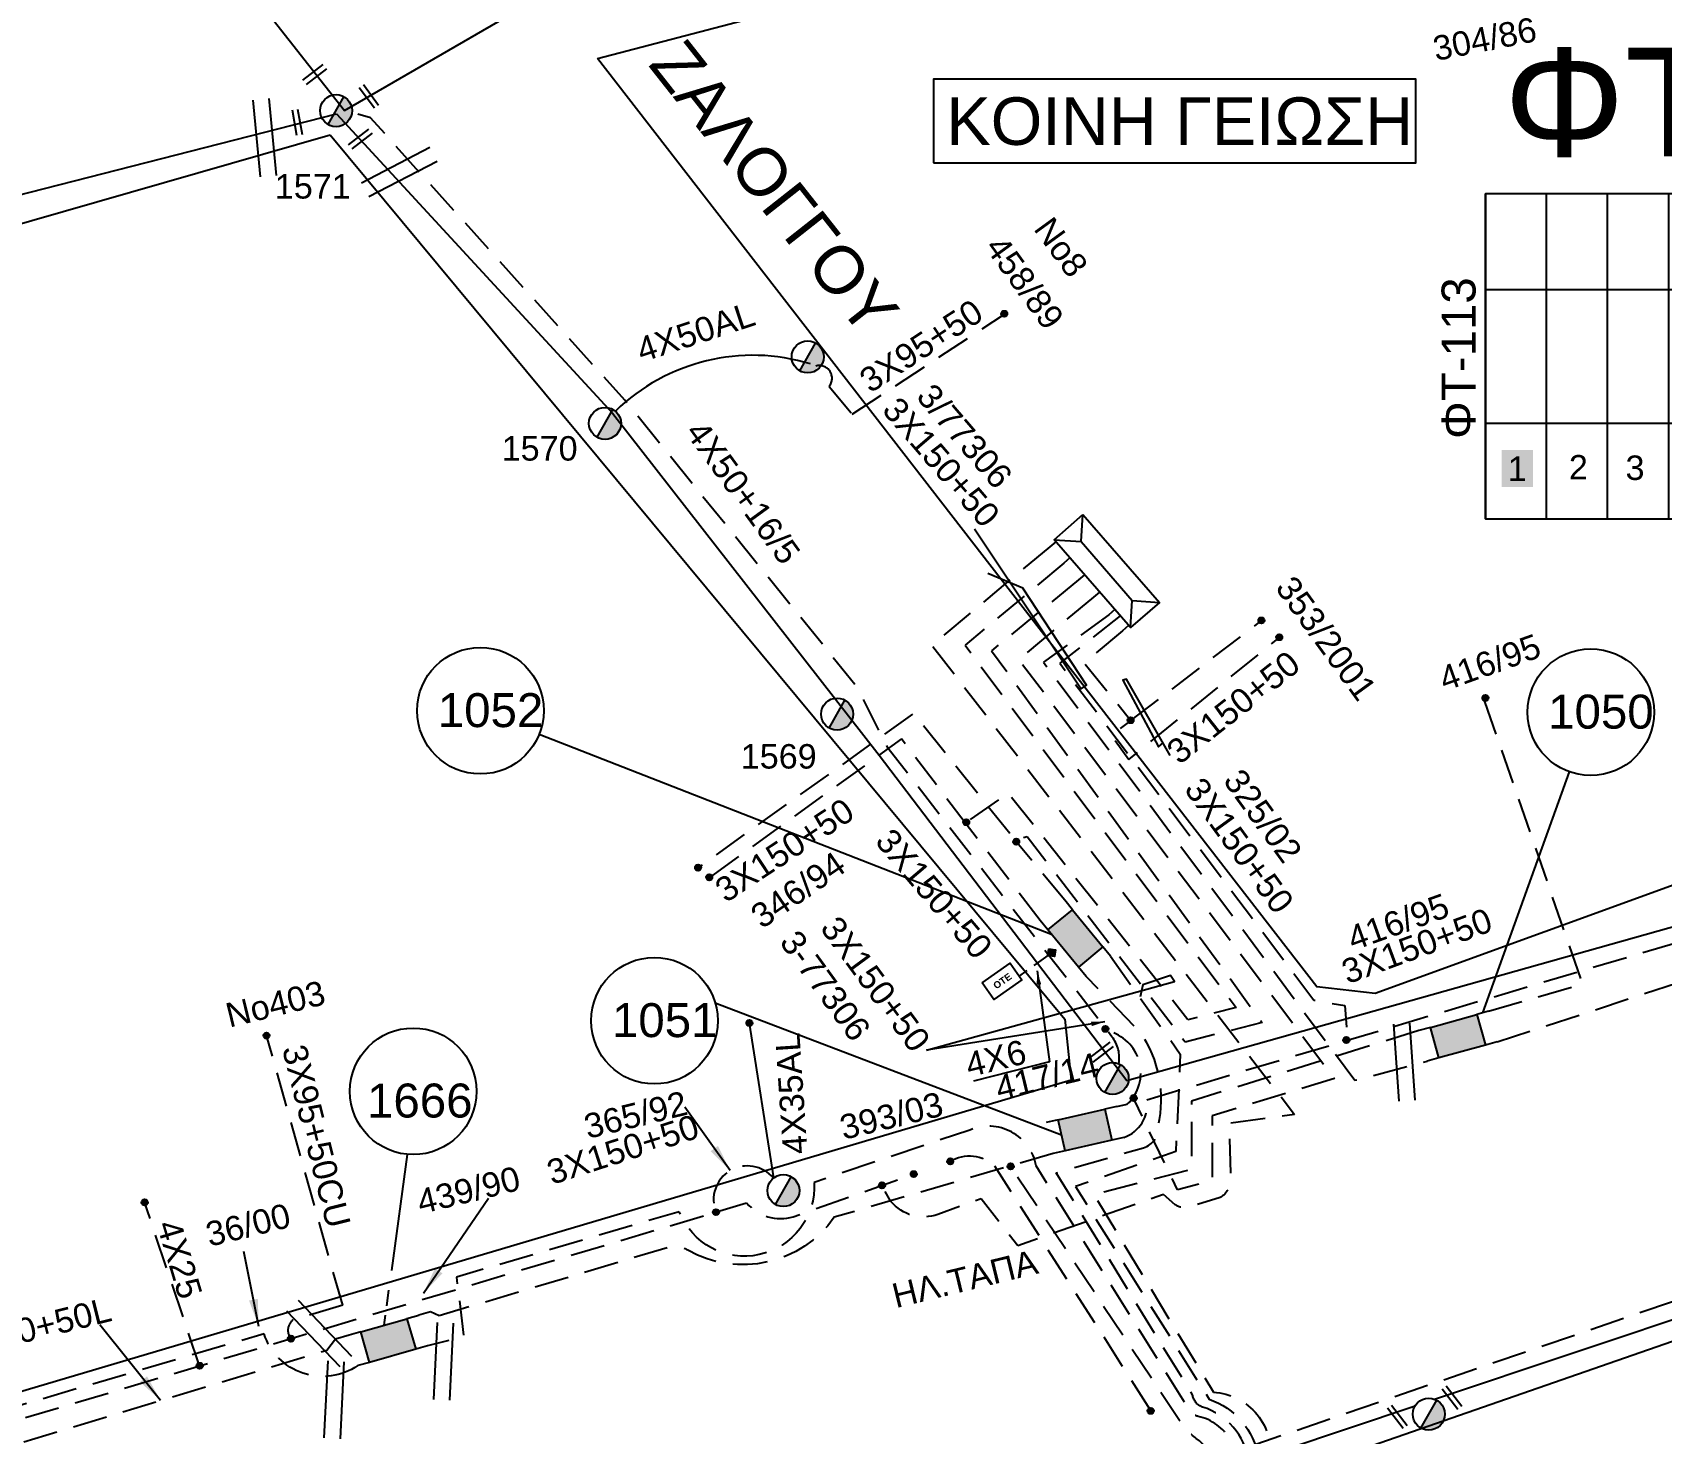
# Model space of a CAD drawing. Header units: millimetres. Extents: x 5010 to 7184, y -101 to 935.
# Drawn here: x 6154.3 to 6274.2, y 266.6 to 369.7 of the extents above; entities that cross this region are included whole.
import ezdxf
from ezdxf.enums import TextEntityAlignment as Align

# ---------------------------------------------------------------- set-up
doc = ezdxf.new("R2010")
doc.units = ezdxf.units.MM
doc.linetypes.add('DASHED', pattern=[19.05, 12.7, -6.35])
for name, color, linetype in [('Link Box 4 Διευθύνσεων', 7, 'Continuous'), ('Pillar OTE', 7, 'Continuous'), ('Ασφαλειοκιβώτια Χ.Τ 9 αναχωρήσεων', 7, 'Continuous'), ('Γέφυρες Εναερίου Δικτύου', 7, 'Continuous'), ('Γυμνά εναέρια ΧΤ (3Φ)   4x35AL', 7, 'Continuous'), ('Γυμνά εναέρια ΧΤ και ΦΟΠ (3Φ)   4x50+16AL', 7, 'Continuous'), ('Εναέρια παροχή ΧΤ 4x25', 7, 'SYN_LINE'), ('Επιγραφές - Σχήματα', 7, 'Continuous'), ('Καλώδια ΧΤ   3x150+50AL', 7, 'DASHED'), ('Καλώδια ΧΤ   3x150+50CU', 7, 'DASHED'), ('Καλώδια ΧΤ   3x150+70AL', 7, 'DASHED'), ('Καλώδια ΧΤ   3x150AL+50CU', 7, 'DASHED'), ('Καλώδια ΧΤ   3x95+50CU', 7, 'DASHED'), ('Καλώδια ΧΤ   4X50+13', 7, 'Continuous'), ('Καλώδια ΧΤ   4x50AL', 7, 'DASHED'), ('Μηχανική τομή', 7, 'Continuous'), ('Στύλος ΦΜ', 7, 'Continuous'), ('Στύλος ΦΜ @ 1', 7, 'Continuous'), ('Συνδέσεις', 7, 'Continuous'), ('Συνεστραμμένα ΧΤ   3x70+54.6+25AL', 7, 'SYN_LINE'), ('Τομή', 7, 'Continuous'), ('Υποσταθμός πόλεως', 7, 'Continuous'), ('Υπόβαθρο ΔΕΗ', 7, 'Continuous'), ('Υπόγεια καλώδια Παροχών ΧΤ   4x6', 7, 'DASHED')]:
    doc.layers.add(name, color=color, linetype=linetype)
doc.styles.get("Standard").update_dxf_attribs({"font": 'arial.ttf'})
doc.linetypes.add('SYN_LINE', pattern='A,0.5,-0.0001,["/\\/\\/\\/",Standard,S=0.1,R=0,X=0,Y=-0.05],-0.25', length=0.7501)
doc.dimstyles.new('ISO-25', dxfattribs={"dimtxt": 2.5, "dimasz": 2.5, "dimexe": 1.25, "dimexo": 0.625, "dimtad": 1, "dimtxsty": 'Standard', "dimcen": 2.5, "dimaunit": 2, "dimazin": 0, "dimtfac": 1, "dimtmove": 0, "dimatfit": 3, "dimfxl": 1, "dimarcsym": 0})

# ---------------------------------------------------------------- blocks, each defined once
blk = doc.blocks.new('ΑΣΦΑΛΕΙΟΚΙΒΩΤΙΟ ΥΠΟΣΤΑΘΜΟΥ 9 ΑΝΑΧΩΡΗΣΕΩΝ')
at = {"layer": 'Ασφαλειοκιβώτια Χ.Τ 9 αναχωρήσεων', "ltscale": 40}
for p, q in [((-23.8, 40.36), (24.02, 40.36)), ((-9.72, 40.36), (-9.72, -40.64)), ((9.94, 40.36), (9.94, -40.64)), ((-23.8, 31.36), (24.02, 31.36)), ((-23.8, 22.36), (24.02, 22.36)), ((-23.8, 13.36), (24.02, 13.36)), ((-23.8, 4.36), (24.02, 4.36)), ((-23.8, -4.64), (24.02, -4.64)), ((-23.8, -13.64), (24.02, -13.64)), ((-23.8, -22.64), (24.02, -22.64)), ((-23.8, -31.64), (24.02, -31.64))]:
    blk.add_line(p, q, dxfattribs=at)
at = {"layer": 'Ασφαλειοκιβώτια Χ.Τ 9 αναχωρήσεων'}
blk.add_lwpolyline([(-23.8, -40.64), (24.02, -40.64), (24.02, 40.36), (-23.8, 40.36)], close=True, dxfattribs=at)
for s, p in [('1', (-18.22, 37.06)), ('2', (-18.02, 28.07)), ('3', (-18.09, 19.73)), ('4', (-17.94, 9.66)), ('5', (-18.55, 0.71)), ('6', (-18.4, -7.35)), ('7', (-18.34, -16.37)), ('8', (-18.19, -26.2)), ('9', (-18.02, -34.53))]:
    blk.add_text(s, height=3.6, rotation=270, dxfattribs=at).set_placement(p)
at = {"layer": 'Ασφαλειοκιβώτια Χ.Τ 9 αναχωρήσεων', "ltscale": 40}
for tag, height, p in [('ΟΝΟΜΑ', 5, (-0.16, 44.31)), ('ΚΕΙΜΕΝΟ 1', 2, (17.06, 35.59)), ('ΚΕΙΜΕΝΟ 2', 2, (17.06, 26.88)), ('ΚΕΙΜΕΝΟ 3', 2, (17.06, 17.69)), ('ΚΕΙΜΕΝΟ 4', 2, (17.06, 8.71)), ('ΚΕΙΜΕΝΟ 5', 2, (17.06, -0.13)), ('ΚΕΙΜΕΝΟ 6', 2, (17.06, -9.05)), ('ΚΕΙΜΕΝΟ 7', 2, (17.06, -18.13)), ('ΚΕΙΜΕΝΟ 8', 2, (17.06, -26.85)), ('ΚΕΙΜΕΝΟ 9', 2, (17.06, -35.99)), ('ΣΧ', 2, (-0.1, -42.64))]:
    blk.add_attdef(tag, text='', height=height, dxfattribs=at).set_placement(p, align=Align.MIDDLE_CENTER)
blk = doc.blocks.new('ΥΠΟΣΤΑΘΜΟΣ ΠΟΛΕΩΣ 6 ΑΝΑΧΩΡΗΣΕΩΝ')
at = {"layer": 'Υποσταθμός πόλεως', "linetype": 'Continuous', "ltscale": 40}
for p, q in [((-8.18, -2.82), (-8.18, -4)), ((-5.01, -2.82), (-5.01, -4)), ((-1.74, -2.82), (-1.74, -4)), ((1.65, -2.82), (1.65, -4)), ((5.07, -2.82), (5.07, -4)), ((8.16, -2.82), (8.16, -4))]:
    blk.add_line(p, q, dxfattribs=at)
blk.add_lwpolyline([(-8.57, 2.82), (8.57, 2.82), (8.57, -2.82), (-8.57, -2.82)], close=True, dxfattribs=at)
for points in [[(-5.75, 0), (-8.57, 2.82)], [(5.75, 0), (8.57, 2.82)], [(-8.57, -2.82), (-5.75, 0)], [(-5.75, 0), (5.75, 0)], [(8.57, -2.82), (5.75, 0)]]:
    blk.add_lwpolyline(points, dxfattribs=at)
at = {"layer": 'Υποσταθμός πόλεως', "linetype": 'SYN_LINE', "ltscale": 40, "flags": 1}
for tag, p in [('ΜΕΤΑΣΧΗΜΑΤΙΣΜΟΣ', (9.64, 1.91)), ('ΙΣΧΥΣ', (9.62, -0.89)), ('ΑΡΙΘΜΟΣ', (9.74, -3.61))]:
    blk.add_attdef(tag, p, '', height=1.8, dxfattribs=at)
blk = doc.blocks.new('LINK BOX 4 ΑΝΑΧΩΡΗΣΕΩΝ')
at = {"layer": 'Link Box 4 Διευθύνσεων', "ltscale": 40}
blk.add_hatch(color=256, dxfattribs=at).paths.add_polyline_path([(-3.54, 0), (-3.54, -4.67), (3.54, -4.67), (3.54, 0)])
for p, q in [((-3.54, 0), (-5.33, 0)), ((5.33, 0), (3.54, 0)), ((-3.54, -4.67), (-5.33, -4.67)), ((5.33, -4.67), (3.54, -4.67))]:
    blk.add_line(p, q, dxfattribs=at)
blk.add_lwpolyline([(-3.54, -4.67), (-3.54, 0), (3.54, 0), (3.54, -4.67)], close=True, dxfattribs=at)
blk = doc.blocks.new('ΥΠΑΡΧΩΝ ΤΣΙΜΕΝΤΕΝΙΟΣ ΣΤΥΛΟΣ')
at = {"layer": 'Στύλος ΦΜ'}
blk.add_hatch(color=256, dxfattribs=at).paths.add_polyline_path([(-1.29, -2.28, 0.574793), (2.62, 0, 0.268822), (1.3, 2.27)])
blk.add_line((-1.29, -2.28), (1.3, 2.27), dxfattribs=at)
blk.add_circle((0, 0), 2.62, dxfattribs=at)
at = {"layer": 'Στύλος ΦΜ', "flags": 4}
for tag, p in [('ΑΡΙΘΜΟΣ', (-4.68, 8.05)), ('ΤΥΠΟΣ', (-4.91, 3.03))]:
    blk.add_attdef(tag, p, '', height=4, dxfattribs=at)
blk = doc.blocks.new('ΤΟΜΗ')
at = {"layer": 'Τομή', "ltscale": 40}
for p, q in [((-5.68, 0), (5.68, 0)), ((5.68, -2.33), (-5.68, -2.33))]:
    blk.add_line(p, q, dxfattribs=at)
blk = doc.blocks.new('ΜΗΧΑΝΙΚΗ ΤΟΜΗ')
at = {"layer": 'Μηχανική τομή', "ltscale": 40}
for p, q in [((-1.89, 0.78), (1.89, 0.78)), ((1.89, 0), (-1.89, 0))]:
    blk.add_line(p, q, dxfattribs=at)
blk = doc.blocks.new('_ΣΥΝΔΕΣΗ')
at = {"layer": 'Συνδέσεις', "linetype": 'SYN_LINE', "ltscale": 40}
blk.add_hatch(color=256, dxfattribs=at).paths.add_polyline_path([(0.5, -0.01, 1), (-0.5, -0.01, 1)])
at = {"layer": 'Συνδέσεις'}
blk.add_circle((0, -0.01), 0.5, dxfattribs=at)
blk = doc.blocks.new('TSONTA XT1')
at = {"ltscale": 40}
h = blk.add_hatch(color=256, dxfattribs=at)
h.dxf.hatch_style = 1
h.paths.add_polyline_path([(595.96, 2487.66), (597.07, 2488.77), (595.96, 2489.87), (594.85, 2488.77)])
blk.add_lwpolyline([(594.85, 2488.77), (595.96, 2489.87), (597.07, 2488.77), (595.96, 2487.66)], close=True, dxfattribs=at)
blk = doc.blocks.new('PILLAR ΟΤΕ')
at = {"layer": 'Pillar OTE', "ltscale": 40}
blk.add_lwpolyline([(-3.31, 2.02), (3.39, 2.02), (3.39, -1.99), (-3.31, -1.99)], close=True, dxfattribs=at)
at = {"layer": 'Pillar OTE', "insert": (-1.81, 0.71), "char_height": 1.3575, "width": 109.961, "attachment_point": 1}
blk.add_mtext('{\\fArial|b1|i0|c161|p34;OTE}', dxfattribs=at)

msp = doc.modelspace()

# ---------------------------------------------------------------- hatches: boundary and pattern name
at = {"layer": 'Ασφαλειοκιβώτια Χ.Τ 9 αναχωρήσεων'}
msp.add_hatch(color=2, dxfattribs=at).paths.add_polyline_path([(6262.41, 336.26), (6264.71, 336.26), (6264.71, 338.97), (6262.41, 338.97)])

# ---------------------------------------------------------------- linework, layer by layer
at = {"layer": 'Γέφυρες Εναερίου Δικτύου', "color": 173, "linetype": 'DASHED', "ltscale": 0.2}
msp.add_line((6212.9, 343.66), (6214.6, 341.62), dxfattribs=at)
at = {"layer": 'Γέφυρες Εναερίου Δικτύου', "color": 30, "linetype": 'DASHED', "ltscale": 0.2}
msp.add_line((6228.44, 304.35), (6222.92, 311.53), dxfattribs=at)
at = {"layer": 'Γέφυρες Εναερίου Δικτύου', "color": 30, "linetype": 'DASHED', "ltscale": 0.2, "flags": 128}
msp.add_lwpolyline([(6262.07, 295.41), (6292.28, 305.3, -0.29372), (6293.9, 304.87), (6294.4, 304.03), (6306.1, 308.28), (6306.17, 310.18), (6336.37, 319.73, 0.23172), (6337.93, 321.22), (6338.85, 323.27), (6359.02, 328.8), (6361.99, 342.71), (6349.61, 350.58), (6343.1, 342.95)], format="xyb", dxfattribs=at)
at = {"layer": 'Γέφυρες Εναερίου Δικτύου', "color": 27, "linetype": 'DASHED', "ltscale": 0.2, "flags": 128}
msp.add_lwpolyline([(6230.24, 305.83), (6226.6, 310.24)], dxfattribs=at)
at = {"layer": 'Γέφυρες Εναερίου Δικτύου', "color": 62, "linetype": 'DASHED', "ltscale": 0.2, "flags": 128}
msp.add_lwpolyline([(6256.32, 296.24), (6239.57, 291.04), (6239.57, 286.03), (6232.39, 284.16), (6241.19, 269.63, -0.437258), (6245.37, 264.48), (6258.01, 244.65), (6253.13, 241.49)], format="xyb", dxfattribs=at)
at = {"layer": 'Γέφυρες Εναερίου Δικτύου', "color": 2, "linetype": 'DASHED', "ltscale": 0.2, "flags": 128}
msp.add_lwpolyline([(6221.81, 286.61, -0.347247), (6225.1, 286.25)], format="xyb", dxfattribs=at)
msp.add_lwpolyline([(6236.55, 268.31), (6225.1, 286.25)], dxfattribs=at)
at = {"layer": 'Γέφυρες Εναερίου Δικτύου', "color": 1, "linetype": 'DASHED', "ltscale": 0.2, "flags": 128}
msp.add_lwpolyline([(6249.36, 246.91), (6251.88, 248.26), (6249.82, 251.39), (6248.76, 251.59), (6242.02, 262.34, 0.222451), (6239.93, 266.21, -0.092605), (6238.69, 267.55), (6226.23, 286.28)], format="xyb", dxfattribs=at)
at = {"layer": 'Γέφυρες Εναερίου Δικτύου', "color": 173, "linetype": 'DASHED', "ltscale": 0.2}
msp.add_arc((6212.18, 344.26), 0.935, 320.1993, 105.9428, dxfattribs=at)
at = {"layer": 'Γυμνά εναέρια ΧΤ (3Φ)   4x35AL', "color": 85, "linetype": 'SYN_LINE', "ltscale": 15, "flags": 128}
msp.add_lwpolyline([(6208.82, 285.4), (6207.03, 296.79)], dxfattribs=at)
at = {"layer": 'Γυμνά εναέρια ΧΤ και ΦΟΠ (3Φ)   4x50+16AL', "color": 6, "linetype": 'Continuous', "ltscale": 0.2, "flags": 128}
msp.add_lwpolyline([(5999.27, 312.56), (6033.43, 324.38), (6033.43, 324.38), (6136.88, 353.57), (6176.64, 363.73)], dxfattribs=at)
at = {"layer": 'Γυμνά εναέρια ΧΤ και ΦΟΠ (3Φ)   4x50+16AL', "color": 173, "linetype": 'Continuous', "ltscale": 0.2, "flags": 128}
msp.add_lwpolyline([(6176.64, 363.73), (6196.96, 341.69), (6216.57, 316.52), (6234.81, 292.57), (6278.19, 304.79)], dxfattribs=at)
at = {"layer": 'Εναέρια παροχή ΧΤ 4x25', "color": 85, "linetype": 'DASHED', "ltscale": 0.2, "flags": 128}
msp.add_lwpolyline([(6166.55, 271.56), (6162.51, 283.6)], dxfattribs=at)
at = {"layer": 'Επιγραφές - Σχήματα', "linetype": 'Continuous', "ltscale": 0.2}
for p, q in [((6229.32, 303.28), (6191.55, 318.03)), ((6261.02, 297.54), (6267.39, 315.29)), ((6230.01, 288.54), (6204.52, 298.26))]:
    msp.add_line(p, q, dxfattribs=at)
at = {"layer": 'Επιγραφές - Σχήματα', "color": 190}
msp.add_lwpolyline([(6220.57, 360.11), (6256.08, 360.11), (6256.08, 366.29), (6220.57, 366.29)], close=True, dxfattribs=at)
at = {"layer": 'Επιγραφές - Σχήματα', "linetype": 'Continuous', "ltscale": 0.2}
for points in [[(6223.6, 333.17), (6231.46, 321.41), (6231.84, 321.66), (6227.16, 328.82), (6224.59, 329.9)], [(6238, 316.48), (6234.79, 322.11), (6234.52, 322.03), (6237.14, 317.13), (6237.52, 317.44)], [(6220.06, 294.79), (6238.32, 299.85), (6238.04, 300.29), (6235.99, 299.62), (6235.8, 298.73)]]:
    msp.add_lwpolyline(points, dxfattribs=at)
for centre in [(6187.23, 319.79), (6268.97, 319.68), (6200.04, 296.97), (6182.28, 291.77)]:
    msp.add_circle(centre, 4.66, dxfattribs=at)
at = {"layer": 'Καλώδια ΧΤ   3x150+50AL', "color": 85, "linetype": 'DASHED', "ltscale": 0.2, "flags": 128}
msp.add_lwpolyline([(6229.14, 331.85), (6220.46, 324.62), (6247.16, 290.07), (6242.35, 289.42), (6242.46, 285.33, -0.273772), (6241.69, 283.95), (6239.4, 283.26, -0.225433), (6238.38, 283.42), (6237.51, 284.17), (6226.78, 280.4), (6224.09, 283.86), (6220.91, 282.71, -0.319877), (6217.45, 283.67), (6216.78, 284.85)], format="xyb", dxfattribs=at)
at = {"layer": 'Καλώδια ΧΤ   3x150+50AL', "color": 30, "linetype": 'DASHED', "ltscale": 0.2, "flags": 128}
for points in [[(6230.18, 330.65), (6222.91, 324.61), (6242.86, 297.94), (6239.31, 297.04), (6226.09, 313.72), (6222.99, 311.58)], [(6261.45, 297.66), (6268.37, 299.68), (6261.12, 320.65)], [(6223.17, 311.7), (6222.92, 311.53), (6218.23, 317.71), (6204.11, 307.53)]]:
    msp.add_lwpolyline(points, dxfattribs=at)
at = {"layer": 'Καλώδια ΧΤ   3x150+50AL', "color": 27, "linetype": 'DASHED', "ltscale": 0.2, "flags": 128}
msp.add_lwpolyline([(6231.25, 329.42), (6224.85, 324.2), (6244.77, 296.83), (6239.1, 295.39), (6227.48, 310.5), (6226.6, 310.24), (6219.11, 319.59), (6203.23, 308.22)], dxfattribs=at)
at = {"layer": 'Καλώδια ΧΤ   3x150+50AL', "color": 6, "linetype": 'DASHED', "ltscale": 0.2, "flags": 128}
msp.add_lwpolyline([(6233.49, 326.85), (6228.69, 323.35), (6251.61, 292.58), (6256.94, 293.99)], dxfattribs=at)
at = {"layer": 'Καλώδια ΧΤ   3x150+50AL', "color": 151, "linetype": 'DASHED', "ltscale": 0.2, "flags": 128}
for points in [[(6234.33, 326.78), (6229.87, 323.28), (6248.59, 298.49), (6250.86, 298.08), (6251.03, 295.76)], [(6236.28, 291.15), (6280.49, 304.27), (6297.83, 310.35)]]:
    msp.add_lwpolyline(points, dxfattribs=at)
at = {"layer": 'Καλώδια ΧΤ   3x150+50AL', "color": 2, "linetype": 'DASHED', "ltscale": 0.2, "flags": 128}
for points in [[(6235.12, 319.07), (6244.74, 326.42)], [(6234.5, 325.68), (6231.67, 323.29), (6235.12, 319.07), (6233.68, 317.99), (6234.96, 316.2), (6246.05, 325.18)]]:
    msp.add_lwpolyline(points, dxfattribs=at)
at = {"layer": 'Καλώδια ΧΤ   3x150+50AL', "color": 133, "linetype": 'DASHED', "ltscale": 0.2, "flags": 128}
msp.add_lwpolyline([(6233.62, 301.71), (6238.75, 294.51), (6238.42, 287.34), (6231.03, 284.76), (6240.88, 269.1, -0.279185), (6244.49, 264.83, 0.105629), (6244.93, 263.68), (6256.38, 246.04, -0.381735), (6255.73, 245.02), (6252.24, 242.77)], format="xyb", dxfattribs=at)
at = {"layer": 'Καλώδια ΧΤ   3x150+50AL', "color": 6, "linetype": 'DASHED', "ltscale": 0.2, "flags": 128}
msp.add_lwpolyline([(6251.33, 244.08), (6255.18, 246.44), (6244.28, 262.77, -0.166966), (6243.8, 264.6, 0.278462), (6240.39, 268.53, -0.288667), (6239.67, 269.39), (6229.62, 285.77), (6236.03, 287.62, 0.362592), (6237.12, 289.24, 0.213224), (6235.81, 296.1), (6231.82, 300.23)], format="xyb", dxfattribs=at)
at = {"layer": 'Καλώδια ΧΤ   3x150+50AL', "color": 27, "linetype": 'DASHED', "ltscale": 0.2, "flags": 128}
msp.add_lwpolyline([(6250.31, 245.55), (6253.45, 247.42), (6250.14, 252.82), (6249.45, 252.91), (6242.81, 263.18, 0.435362), (6240.07, 267.84, -0.215876), (6239.42, 268.32), (6228.14, 286.29, 0.479085), (6223.25, 288.92), (6211.8, 285.07, -0.853917), (6201.87, 282.91), (6185.46, 278.09), (6186.01, 273.7), (6183.33, 273.04)], format="xyb", dxfattribs=at)
at = {"layer": 'Καλώδια ΧΤ   3x150+50AL', "color": 151, "ltscale": 0.2, "flags": 128}
msp.add_lwpolyline([(6314.63, 289.85), (6236.5, 263.1), (6236.63, 262.12)], dxfattribs=at)
at = {"layer": 'Καλώδια ΧΤ   3x150+50AL', "color": 1, "linetype": 'DASHED', "ltscale": 0.2, "flags": 128}
msp.add_lwpolyline([(6229.4, 287.2), (6213.28, 282.5, -0.385161), (6202.5, 280.07, 0.135141), (6201.35, 280.36), (6184.18, 275.24)], format="xyb", dxfattribs=at)
msp.add_lwpolyline([(6184.18, 275.24), (6183.55, 275.53), (6182.69, 275.28)], dxfattribs=at)
at = {"layer": 'Καλώδια ΧΤ   3x150+50AL', "color": 5, "linetype": 'DASHED', "ltscale": 0.2, "flags": 128}
msp.add_lwpolyline([(6177.56, 273.82), (6176.55, 273.53), (6175.91, 272.68), (6133.4, 259.85, 0.144941), (6130.16, 257.72, -0.062907), (6122.09, 255.32, -0.216685), (6119.26, 256.08, -0.001337), (6116.68, 255.35), (6116.25, 256.63), (6116.25, 256.63)], format="xyb", dxfattribs=at)
at = {"layer": 'Καλώδια ΧΤ   3x150+50AL', "color": 151, "linetype": 'DASHED', "ltscale": 0.2}
msp.add_arc((6233.77, 290.78), 2.54, 288.905, 8.4986, dxfattribs=at)
at = {"layer": 'Καλώδια ΧΤ   3x150+50CU', "color": 173, "linetype": 'DASHED', "ltscale": 0.2}
msp.add_lwpolyline([(6234.08, 290.65), (6234.85, 290.82, 0.596165), (6233.4, 296.21)], format="xyb", dxfattribs=at)
at = {"layer": 'Καλώδια ΧΤ   3x150+70AL', "color": 85, "linetype": 'DASHED', "ltscale": 0.2, "flags": 128}
msp.add_lwpolyline([(6129.05, 258.98), (6130.16, 260.73), (6206.82, 283.55, 0.298595), (6210.26, 282.54), (6219.13, 285.68)], format="xyb", dxfattribs=at)
at = {"layer": 'Καλώδια ΧΤ   3x150+70AL', "color": 62, "linetype": 'DASHED', "ltscale": 0.2, "flags": 128}
msp.add_lwpolyline([(6178.2, 271.58, -0.501157), (6171.3, 273.92), (6151.11, 267.99), (6128.46, 261.23)], format="xyb", dxfattribs=at)
at = {"layer": 'Καλώδια ΧΤ   3x150+70AL', "color": 85, "linetype": 'DASHED', "ltscale": 0.2}
msp.add_arc((6206.88, 283.79), 2.49, 39.6322, 201.6186, dxfattribs=at)
at = {"layer": 'Καλώδια ΧΤ   3x150AL+50CU', "color": 173, "linetype": 'DASHED', "ltscale": 0.2, "flags": 128}
msp.add_lwpolyline([(6234.22, 293.8, 0.216446), (6233.72, 295.79, 0.083934), (6233.72, 295.79), (6217.25, 317.01), (6214.96, 321.52), (6197.86, 342.64), (6179.14, 363.43), (6177.23, 363.96)], format="xyb", dxfattribs=at)
msp.add_lwpolyline([(6232.36, 328.14), (6226.86, 323.57), (6250.09, 292.72), (6241.1, 289.96), (6241.1, 285.19), (6238.55, 284.53), (6235.4, 291.06)], dxfattribs=at)
at = {"layer": 'Καλώδια ΧΤ   3x95+50CU', "color": 173, "linetype": 'DASHED', "ltscale": 0.2}
msp.add_line((6214.6, 341.62), (6225.81, 348.98), dxfattribs=at)
at = {"layer": 'Καλώδια ΧΤ   3x95+50CU', "color": 85, "linetype": 'DASHED', "ltscale": 0.2}
msp.add_line((6177.09, 276.02), (6173.42, 274.92), dxfattribs=at)
at = {"layer": 'Καλώδια ΧΤ   3x95+50CU', "color": 85, "linetype": 'DASHED', "ltscale": 0.2, "flags": 128}
msp.add_lwpolyline([(6177.09, 276.02), (6171.48, 295.88)], dxfattribs=at)
at = {"layer": 'Καλώδια ΧΤ   3x95+50CU', "color": 85, "linetype": 'DASHED', "ltscale": 0.2}
msp.add_arc((6174.01, 274.18), 0.954, 128.8816, 219.7546, dxfattribs=at)
at = {"layer": 'Καλώδια ΧΤ   4X50+13', "color": 85, "flags": 128}
msp.add_lwpolyline([(6132.81, 417.62), (6150.41, 398.06), (6177.23, 363.96), (6209.99, 382.93), (6244.37, 392.82), (6265.28, 399.23)], dxfattribs=at)
at = {"layer": 'Καλώδια ΧΤ   4x50AL', "color": 173, "linetype": 'Continuous', "ltscale": 20}
msp.add_arc((6207.29, 331.42), 14.53, 73.0756, 134.1963, dxfattribs=at)
at = {"layer": 'Συνεστραμμένα ΧΤ   3x70+54.6+25AL', "color": 173, "linetype": 'SYN_LINE', "ltscale": 20, "flags": 128}
for points in [[(6257.47, 269.1), (6278.02, 275.99)], [(6236.63, 262.12), (6256.04, 268.62)]]:
    msp.add_lwpolyline(points, dxfattribs=at)
at = {"layer": 'Υπόβαθρο ΔΕΗ', "flags": 128}
for points in [[(6195.84, 367.8), (6282.4, 390.46), (6356.37, 340.22)], [(6195.84, 367.8), (6282.4, 390.46), (6356.37, 340.22)], [(6356.37, 340.22), (6354.67, 333.92), (6303.33, 317.22), (6253.1, 298.98), (6248.8, 299.46), (6195.84, 367.8)], [(6356.37, 340.22), (6354.67, 333.92), (6303.33, 317.22), (6253.1, 298.98), (6248.8, 299.46), (6195.84, 367.8)], [(6013.07, 315.31), (6075.72, 333.34), (6176.17, 362.19)], [(6013.07, 315.31), (6075.72, 333.34), (6176.17, 362.19)], [(6176.17, 362.19), (6230.26, 297.09), (6230.72, 292.6), (6150.86, 268.91), (6080.34, 247.85), (6034.36, 234.01), (6029.6, 238.02)], [(6176.17, 362.19), (6230.26, 297.09), (6230.72, 292.6), (6150.86, 268.91), (6080.34, 247.85), (6034.36, 234.01)], [(6251.75, 265.28), (6287.97, 212.06), (6327.56, 153.78), (6374.46, 180.97), (6402.46, 197.41), (6387.11, 225.81), (6390.95, 227.77), (6406.06, 200.41), (6449.42, 231.99), (6422.93, 279.91), (6403.59, 315.47), (6359.3, 301.02), (6305.7, 284.03), (6251.75, 265.28)], [(6406.59, 200.8), (6449.42, 231.99), (6422.93, 279.91), (6403.59, 315.47), (6359.3, 301.02), (6305.7, 284.03), (6251.75, 265.28)], [(6229.11, 293.94), (6223.53, 292.52)], [(6181.83, 287.13), (6180.67, 278.57)], [(6180.47, 277.14), (6180.32, 275.98)], [(6180.22, 275.29), (6180.12, 274.55)]]:
    msp.add_lwpolyline(points, dxfattribs=at)
at = {"layer": 'Υπόγεια καλώδια Παροχών ΧΤ   4x6', "color": 173, "linetype": 'DASHED', "ltscale": 0.1}
msp.add_lwpolyline([(6229, 301.77), (6226.84, 300.23)], dxfattribs=at)

# ---------------------------------------------------------------- block references
at = {"layer": 'Link Box 4 Διευθύνσεων'}
for p, xscale, yscale, zscale, rotation in [((6231.93, 303.77), 0.5000000000001618, 0.5000000000001618, 0.5000000000001618, 309.3332556418542), ((6258.88, 296.95), 0.5000000000002675, 0.5000000000002675, 0.5000000000002675, 15.41573278462907), ((6231.48, 290.06), 0.500000000000257, 0.500000000000257, 0.500000000000257, 12.72067624372338), ((6180.12, 274.55), 0.500000000000257, 0.500000000000257, 0.500000000000257, 15.8840971905538)]:
    msp.add_blockref('LINK BOX 4 ΑΝΑΧΩΡΗΣΕΩΝ', p, dxfattribs=dict(at, xscale=xscale, yscale=yscale, zscale=zscale, rotation=rotation))
at = {"layer": 'Pillar OTE', "xscale": 0.375, "yscale": 0.375, "zscale": 0.375, "rotation": 34.97375290764945}
msp.add_blockref('PILLAR ΟΤΕ', (6225.62, 299.85), dxfattribs=at)
at = {"layer": 'Ασφαλειοκιβώτια Χ.Τ 9 αναχωρήσεων', "xscale": 0.5, "yscale": 0.5, "zscale": 0.5, "rotation": 90}
msp.add_blockref('ΑΣΦΑΛΕΙΟΚΙΒΩΤΙΟ ΥΠΟΣΤΑΘΜΟΥ 9 ΑΝΑΧΩΡΗΣΕΩΝ', (6281.39, 345.82), dxfattribs=at).add_auto_attribs({'ΟΝΟΜΑ': 'ΦΤ-113'})
at = {"layer": 'Μηχανική τομή'}
for p, xscale, yscale, zscale, rotation in [((6175.14, 366.47), 0.5000000000001636, 0.5000000000001636, 0.5000000000001636, 37.63044525324182), ((6178.86, 364.89), 0.5000000000000921, 0.5000000000000921, 0.5000000000000921, 306.608945515516), ((6173.55, 363.06), 0.5000000000002187, 0.5000000000002187, 0.5000000000002187, 280.0163699405794), ((6178.5, 361.72), 0.5000000000001636, 0.5000000000001636, 0.5000000000001636, 37.63044525324182), ((6233.07, 294.5), 0.5000000000001636, 0.5000000000001636, 0.5000000000001636, 37.63044525324182), ((6258.91, 269.33), 0.5000000000003024, 0.5000000000003024, 0.5000000000003024, 127.6304452532624), ((6254.88, 267.93), 0.5000000000003024, 0.5000000000003024, 0.5000000000003024, 127.6304452532624)]:
    msp.add_blockref('ΜΗΧΑΝΙΚΗ ΤΟΜΗ', p, dxfattribs=dict(at, xscale=xscale, yscale=yscale, zscale=zscale, rotation=rotation))
at = {"layer": 'Στύλος ΦΜ @ 1', "ltscale": 40}
ref = msp.add_blockref('ΥΠΑΡΧΩΝ ΤΣΙΜΕΝΤΕΝΙΟΣ ΣΤΥΛΟΣ', (6176.6, 363.96), dxfattribs=dict(at, xscale=0.4499999999998181, yscale=0.4499999999998181, zscale=0.4499999999998181))
ref.add_attrib('ΤΥΠΟΣ', '1571', (6172.09, 357.49), dxfattribs={"layer": 'Στύλος ΦΜ', "height": 1.8, "flags": 4})
ref = msp.add_blockref('ΥΠΑΡΧΩΝ ΤΣΙΜΕΝΤΕΝΙΟΣ ΣΤΥΛΟΣ', (6176.6, 363.96), dxfattribs=dict(at, xscale=0.4499999999998181, yscale=0.4499999999998181, zscale=0.4499999999998181))
ref.add_attrib('ΤΥΠΟΣ', '1571', (6172.09, 357.49), dxfattribs={"layer": 'Στύλος ΦΜ', "height": 1.8, "flags": 4})
at = {"layer": 'Στύλος ΦΜ @ 1', "ltscale": 40, "xscale": 0.4499999999998181, "yscale": 0.4499999999998181, "zscale": 0.4499999999998181}
for p in [(6211.32, 345.83), (6211.32, 345.83), (6233.77, 292.71), (6233.77, 292.71), (6209.53, 284.46), (6209.53, 284.46), (6257.04, 268.01), (6257.04, 268.01)]:
    msp.add_blockref('ΥΠΑΡΧΩΝ ΤΣΙΜΕΝΤΕΝΙΟΣ ΣΤΥΛΟΣ', p, dxfattribs=at)
at = {"layer": 'Στύλος ΦΜ @ 1', "ltscale": 40}
ref = msp.add_blockref('ΥΠΑΡΧΩΝ ΤΣΙΜΕΝΤΕΝΙΟΣ ΣΤΥΛΟΣ', (6196.4, 340.94), dxfattribs=dict(at, xscale=0.4499999999998181, yscale=0.4499999999998181, zscale=0.4499999999998181))
ref.add_attrib('ΤΥΠΟΣ', '1570', (6188.79, 338.2), dxfattribs={"layer": 'Στύλος ΦΜ', "height": 1.8, "flags": 4})
ref = msp.add_blockref('ΥΠΑΡΧΩΝ ΤΣΙΜΕΝΤΕΝΙΟΣ ΣΤΥΛΟΣ', (6196.4, 340.94), dxfattribs=dict(at, xscale=0.4499999999998181, yscale=0.4499999999998181, zscale=0.4499999999998181))
ref.add_attrib('ΤΥΠΟΣ', '1570', (6188.79, 338.2), dxfattribs={"layer": 'Στύλος ΦΜ', "height": 1.8, "flags": 4})
ref = msp.add_blockref('ΥΠΑΡΧΩΝ ΤΣΙΜΕΝΤΕΝΙΟΣ ΣΤΥΛΟΣ', (6213.48, 319.54), dxfattribs=dict(at, xscale=0.4499999999998181, yscale=0.4499999999998181, zscale=0.4499999999998181))
ref.add_attrib('ΤΥΠΟΣ', '1569', (6206.39, 315.53), dxfattribs={"layer": 'Στύλος ΦΜ', "height": 1.8, "flags": 4})
ref = msp.add_blockref('ΥΠΑΡΧΩΝ ΤΣΙΜΕΝΤΕΝΙΟΣ ΣΤΥΛΟΣ', (6213.48, 319.54), dxfattribs=dict(at, xscale=0.4499999999998181, yscale=0.4499999999998181, zscale=0.4499999999998181))
ref.add_attrib('ΤΥΠΟΣ', '1569', (6206.39, 315.53), dxfattribs={"layer": 'Στύλος ΦΜ', "height": 1.8, "flags": 4})
at = {"layer": 'Συνδέσεις'}
for p, xscale, yscale, zscale in [((6225.79, 349.01), 0.4500000000000455, 0.4500000000000455, 0.4500000000000455), ((6244.72, 326.44), 0.4500000000000455, 0.4500000000000455, 0.4500000000000455), ((6246.03, 325.2), 0.4500000000000455, 0.4500000000000455, 0.4500000000000455), ((6261.21, 320.73), 0.4500000000000455, 0.4500000000000455, 0.4500000000000455), ((6235.09, 319.09), 0.4500000000000455, 0.4500000000000455, 0.4500000000000455), ((6222.99, 311.58), 0.4500000000000455, 0.4500000000000455, 0.4500000000000455), ((6226.67, 310.15), 0.4500000000000455, 0.4500000000000455, 0.4500000000000455), ((6203.25, 308.24), 0.4500000000000455, 0.4500000000000455, 0.4500000000000455), ((6204.07, 307.53), 0.4500000000000455, 0.4500000000000455, 0.4500000000000455), ((6207.03, 296.8), 0.4500000000000455, 0.4500000000000455, 0.4500000000000455), ((6233.24, 296.37), 0.4500000000000455, 0.4500000000000455, 0.4500000000000455), ((6171.48, 295.88), 0.4500000000000455, 0.4500000000000455, 0.4500000000000455), ((6250.97, 295.55), 0.4500000000000455, 0.4500000000000455, 0.4500000000000455), ((6235.32, 291.28), 0.4500000000000455, 0.4500000000000455, 0.4500000000000455), ((6221.81, 286.62), 0.4500000000000455, 0.4500000000000455, 0.4500000000000455), ((6219.13, 285.68), 0.4500000000000455, 0.4500000000000455, 0.4500000000000455), ((6226.26, 286.25), 0.4500000000000455, 0.4500000000000455, 0.4500000000000455), ((6216.79, 284.85), 0.4500000000000455, 0.4500000000000455, 0.4500000000000455), ((6162.51, 283.6), 0.4500000000000455, 0.4500000000000455, 0.4500000000000455), ((6204.57, 282.88), 0.4500000000000455, 0.4500000000000455, 0.4500000000000455), ((6173.28, 273.57), 0.4500000000000455, 0.4500000000000455, 0.4500000000000455), ((6166.56, 271.57), 0.4500000000000455, 0.4500000000000455, 0.4500000000000455), ((6236.57, 268.25), 0.4499999999998181, 0.4499999999998181, 0.4499999999998181)]:
    msp.add_blockref('_ΣΥΝΔΕΣΗ', p, dxfattribs=dict(at, xscale=xscale, yscale=yscale, zscale=zscale))
at = {"layer": 'Συνδέσεις', "xscale": 0.318352699674784, "yscale": 0.318352699674784, "zscale": 0.318352699674784, "rotation": 306.0302975756866}
msp.add_blockref('TSONTA XT1', (5476.94, -10.63), dxfattribs=at)
at = {"layer": 'Τομή'}
for p, xscale, yscale, zscale, rotation in [((6171.93, 362.02), 0.4999999999999555, 0.4999999999999555, 0.4999999999999555, 275.4448824987223), ((6171.93, 362.02), 0.4999999999999555, 0.4999999999999555, 0.4999999999999555, 275.4448824987223), ((6180.99, 359.96), 0.5000000000000084, 0.5000000000000084, 0.5000000000000084, 27.32997632692654), ((6180.99, 359.96), 0.5000000000000084, 0.5000000000000084, 0.5000000000000084, 27.32997632692654), ((6254.66, 293.87), 0.5000000000000446, 0.5000000000000446, 0.5000000000000446, 93.94847055532803), ((6254.66, 293.87), 0.5000000000000446, 0.5000000000000446, 0.5000000000000446, 93.94847055532803), ((6175.78, 274.34), 0.4999999999999976, 0.4999999999999976, 0.4999999999999976, 313.5923683799284), ((6185.09, 271.87), 0.4999999999999976, 0.4999999999999976, 0.4999999999999976, 267.1847367598624), ((6177.04, 269.03), 0.4999999999999976, 0.4999999999999976, 0.4999999999999976, 267.1847367598624)]:
    msp.add_blockref('ΤΟΜΗ', p, dxfattribs=dict(at, xscale=xscale, yscale=yscale, zscale=zscale, rotation=rotation))
at = {"layer": 'Υποσταθμός πόλεως', "xscale": 0.5000000000000502, "yscale": 0.5000000000000502, "zscale": 0.5000000000000502, "rotation": 311.0394941687333}
msp.add_blockref('ΥΠΟΣΤΑΘΜΟΣ ΠΟΛΕΩΣ 6 ΑΝΑΧΩΡΗΣΕΩΝ', (6233.33, 330.07), dxfattribs=at)

# ---------------------------------------------------------------- texts
at = {"layer": 'Γυμνά εναέρια ΧΤ (3Φ)   4x35AL'}
msp.add_text('4X35AL', height=1.8, rotation=93.8177, dxfattribs=at).set_placement((6210.11, 291.6), align=Align.MIDDLE)
at = {"layer": 'Γυμνά εναέρια ΧΤ και ΦΟΠ (3Φ)   4x50+16AL', "linetype": 'DASHED', "ltscale": 0.2, "insert": (6203.7, 341.34), "char_height": 1.8, "width": 10.8079, "attachment_point": 1, "rotation": 306.0295}
msp.add_mtext('4Χ50+16/5', dxfattribs=at)
at = {"layer": 'Εναέρια παροχή ΧΤ 4x25', "ltscale": 20}
msp.add_text('4X25', height=1.8, rotation=286.7142, dxfattribs=at).set_placement((6165.09, 279.41), align=Align.MIDDLE)
at = {"layer": 'Επιγραφές - Σχήματα', "linetype": 'DASHED', "ltscale": 0.2, "attachment_point": 1}
for s, insert, char_height, width, rotation in [('304/86', (6257.21, 369.38), 1.8, 10.8079, 11.1618), ('ΖΑΛΟΓΓΟΥ', (6202.27, 369.5), 3.5, 48.5909, 308.2232), ('Νο8', (6229.35, 356.31), 1.8, 10.8079, 306.0295), ('458/89', (6225.77, 354.95), 1.8, 10.8079, 306.0295), ('3/77306', (6220.6, 344.04), 1.8, 10.8079, 310.6855), ('353/2001', (6247.14, 329.89), 1.8, 10.8079, 306.0295), ('416/95', (6257.61, 322.9), 1.8, 10.8079, 19.7619), ('325/02', (6243.3, 315.69), 1.8, 10.8079, 306.0295), ('346/94', (6206.93, 305.16), 1.8, 10.8079, 34.5967), ('416/95', (6250.86, 303.79), 1.8, 10.8079, 19.7619), ('3-77306', (6210.64, 303.81), 1.8, 10.8079, 306.0295), ('Νο403', (6168.32, 298.2), 1.8, 10.8079, 13.715), ('4Χ6', (6222.78, 294.55), 1.8, 10.8079, 13.715), ('417/14', (6224.98, 292.83), 1.8, 10.8079, 13.715), ('365/92', (6194.7, 290.01), 1.8, 10.8079, 13.715), ('393/03', (6213.53, 289.94), 1.8, 10.8079, 13.715), ('439/90', (6182.4, 284.47), 1.8, 10.8079, 13.715), ('36/00', (6166.85, 282.07), 1.8, 10.8079, 13.715), ('ΗΛ.ΤΑΠΑ', (6217.38, 277.55), 1.8, 10.8079, 13.715)]:
    msp.add_mtext(s, dxfattribs=dict(at, insert=insert, char_height=char_height, width=width, rotation=rotation))
at = {"layer": 'Επιγραφές - Σχήματα', "linetype": 'DASHED', "ltscale": 0.2, "insert": (6262.56, 368.59), "char_height": 8, "width": 24.9768, "attachment_point": 1}
msp.add_mtext('ΦΤ-113', dxfattribs=at)
at = {"layer": 'Επιγραφές - Σχήματα', "color": 190, "insert": (6221.53, 364.94), "char_height": 3.5, "width": 35.1311, "attachment_point": 1}
msp.add_mtext('KOINH ΓΕΙΩΣΗ', dxfattribs=at)
at = {"layer": 'Επιγραφές - Σχήματα', "linetype": 'Continuous', "ltscale": 0.2, "char_height": 2.5, "width": 5.8441, "attachment_point": 1}
for s, insert in [('1052', (6184.09, 321.08)), ('1050', (6265.83, 320.97)), ('1051', (6196.91, 298.26)), ('1666', (6178.88, 292.34))]:
    msp.add_mtext(s, dxfattribs=dict(at, insert=insert))
at = {"layer": 'Καλώδια ΧΤ   3x150+50AL', "ltscale": 0.2}
for s, rotation, p in [('3X150+50', 38.2929, (6242.65, 320.04)), ('3X150+50', 306.0892, (6243.1, 309.87)), ('3X150+50', 33.4512, (6209.61, 309.53)), ('3Χ150+50', 306.3714, (6216.32, 299.67)), ('3X150+50', 20.2495, (6256.16, 302.48)), ('3X150+50', 17.8231, (6197.71, 287.5)), ('3X150+50L', 14.0234, (6153.71, 274.2))]:
    msp.add_text(s, height=1.8, rotation=rotation, dxfattribs=at).set_placement(p, align=Align.MIDDLE)
at = {"layer": 'Καλώδια ΧΤ   3x150+50AL', "linetype": 'DASHED', "ltscale": 0.2, "insert": (6218.08, 343.05), "char_height": 1.8, "width": 10.8079, "attachment_point": 1, "rotation": 310.6855}
msp.add_mtext('3Χ150+50', dxfattribs=at)
at = {"layer": 'Καλώδια ΧΤ   3x150AL+50CU', "ltscale": 0.2}
msp.add_text('3Χ150+50', height=1.8, rotation=310.3915, dxfattribs=at).set_placement((6220.63, 306.32), align=Align.MIDDLE)
at = {"layer": 'Καλώδια ΧΤ   3x95+50CU', "linetype": 'DASHED', "ltscale": 0.2}
msp.add_text('3X95+50', height=1.8, rotation=33.194, dxfattribs=at).set_placement((6219.67, 346.65), align=Align.MIDDLE)
at = {"layer": 'Καλώδια ΧΤ   3x95+50CU', "ltscale": 0.2}
msp.add_text('3X95+50CU', height=1.8, rotation=284.0491, dxfattribs=at).set_placement((6175.16, 288.47), align=Align.MIDDLE)
at = {"layer": 'Καλώδια ΧΤ   4x50AL', "ltscale": 0.2}
msp.add_text('4X50AL', height=1.8, rotation=18.2342, dxfattribs=at).set_placement((6203.07, 347.67), align=Align.MIDDLE)

# ---------------------------------------------------------------- leaders
at = {"layer": 'Επιγραφές - Σχήματα', "ltscale": 40}
for points, override in [([(6228.21, 300.63), (6229.11, 293.94)], {"dimasz": 1, "dimtad": 0}), ([(6233.19, 296.89), (6220.06, 294.79)], {"dimasz": 1, "dimtad": 0}), ([(6205.61, 285.93), (6202.28, 290.61)], {"dimasz": 2, "dimtad": 0}), ([(6183.03, 276.91), (6187.82, 283.9)], {"dimasz": 2, "dimtad": 0}), ([(6170.91, 274.47), (6169.81, 279.97)], {"dimasz": 2, "dimtad": 0}), ([(6163.68, 269.02), (6159.21, 274.59)], {"dimasz": 2, "dimtad": 0})]:
    msp.add_leader(points, dimstyle='ISO-25', override=override, dxfattribs=at)

doc.saveas('drawing.dxf')
